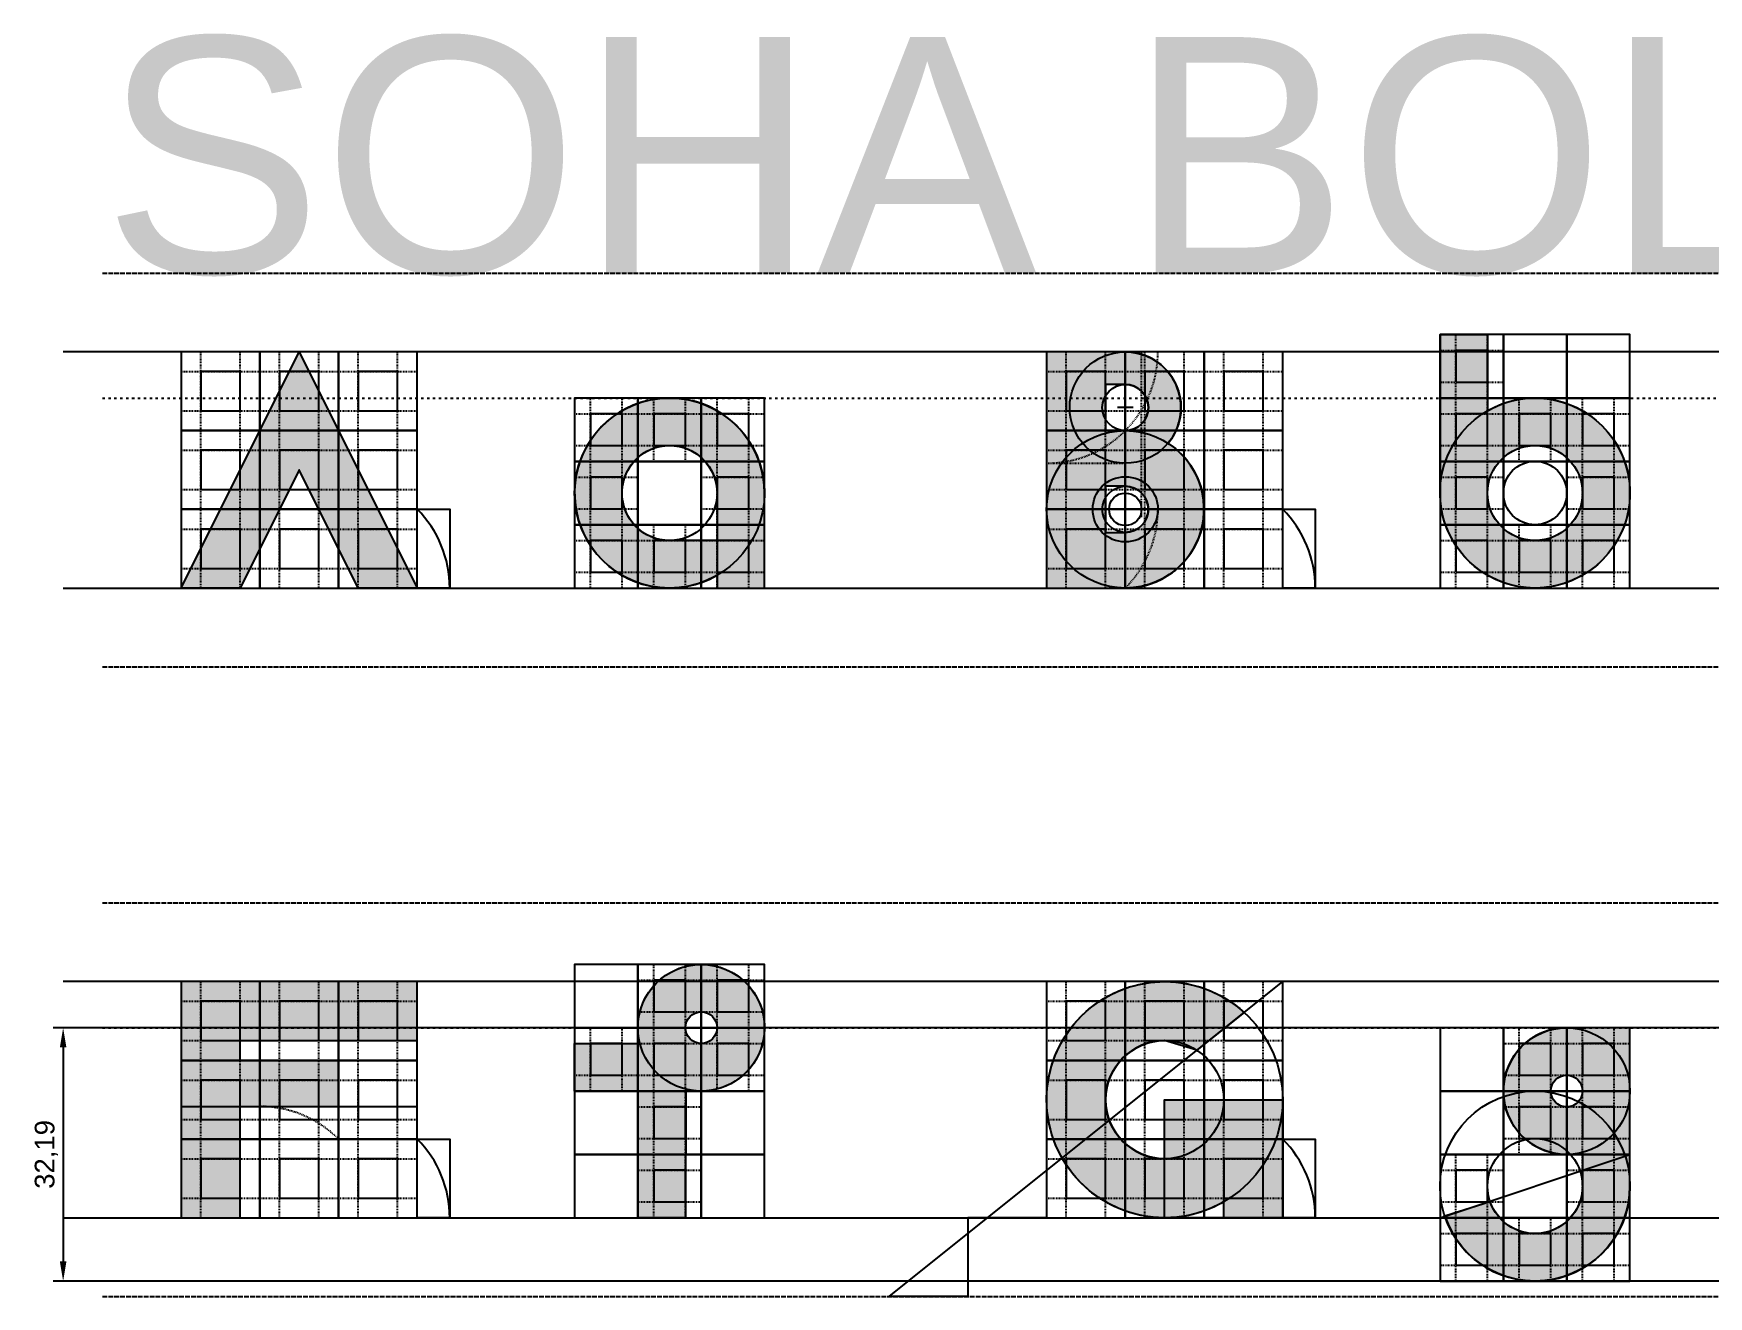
# Model space of a CAD drawing. Header units: millimetres. Extents: x -19 to 3010, y -292 to 470.
# Drawn here: x 806.2 to 1019.1, y 310 to 470.4 of the extents above; entities that cross this region are included whole.
import ezdxf

# ---------------------------------------------------------------- set-up
doc = ezdxf.new("R2010")
doc.units = ezdxf.units.MM
doc.linetypes.add('ACAD_ISO02W100', pattern=[15, 12, -3])
doc.linetypes.add('ACAD_ISO03W100', pattern=[30, 12, -18])
for name, color, linetype in [('GUIDES', 252, 'Continuous'), ('guides_minor', 12, 'Continuous'), ('Lettering', 7, 'Continuous'), ('LINES', 252, 'Continuous'), ('Outlines', 5, 'Continuous')]:
    doc.layers.add(name, color=color, linetype=linetype)
doc.styles.get("Standard").update_dxf_attribs({"font": 'arial.ttf'})
doc.dimstyles.new('ISO-25', dxfattribs={"dimtxt": 2.5, "dimasz": 2.5, "dimexe": 1.25, "dimexo": 0.625, "dimtad": 1, "dimtxsty": 'Standard', "dimcen": 2.5, "dimadec": 0, "dimazin": 0, "dimtfac": 1, "dimtmove": 0, "dimatfit": 3, "dimfxl": 1, "dimarcsym": 0})

# ---------------------------------------------------------------- blocks, each defined once
blk = doc.blocks.new('*D21')
at = {"layer": 'Defpoints', "color": 0, "transparency": 16777216}
for p in [(1315, 344.1421356237311), (810.0000000000011, 311.9526214587565), (1315, 311.9526214587566)]:
    blk.add_point(p, dxfattribs=at)
at = {"layer": 'guides_minor', "color": 0, "lineweight": -2, "transparency": 16777216}
for p, q in [((1314.375, 344.1421356237311), (808.7500000000011, 344.142135623731)), ((810.0000000000011, 341.642135623731), (810.0000000000011, 314.4526214587565)), ((1314.375, 311.9526214587566), (808.7500000000011, 311.9526214587565))]:
    blk.add_line(p, q, dxfattribs=at)
at = {"layer": 'guides_minor', "color": 0, "transparency": 16777216}
for points in [[(809.5833333333345, 341.642135623731), (810.4166666666678, 341.642135623731), (810.0000000000011, 344.142135623731)], [(809.5833333333345, 314.4526214587565), (810.4166666666678, 314.4526214587565), (810.0000000000011, 311.9526214587565)]]:
    blk.add_solid(points, dxfattribs=at)
at = {"layer": 'guides_minor', "color": 0, "transparency": 16777216, "insert": (807.8726125511606, 328.0473785412435), "char_height": 2.5, "attachment_point": 5, "rotation": 90}
blk.add_mtext('32,19', dxfattribs=at)

msp = doc.modelspace()

# ---------------------------------------------------------------- hatches: boundary and pattern name
at = {"layer": 'Lettering'}
h = msp.add_hatch(color=256, dxfattribs=at)
h.dxf.hatch_style = 1
edge = h.paths.add_edge_path(flags=16)
edge.add_arc((997.0710678118655, 412.0710678118655), 6.03553390593288, 0, 360)
edge = h.paths.add_edge_path()
edge.add_line((991.0355339059327, 432.1895141649746), (991.0355339059327, 422.5249191877455))
edge.add_arc((997.0710678118655, 412.0710678118654), 12.07106781186552, -180.00000000000023, 120.00000000000071, ccw=False)
edge.add_line((985, 412.0710678118655), (985, 432.1895141649746))
edge.add_line((985, 432.1895141649746), (991.0355339059327, 432.1895141649746))
edge = h.paths.add_edge_path(flags=17)
edge.add_line((991.0355339059327, 424.142135623731), (991.0355339059327, 432.1895141649746))
h = msp.add_hatch(color=256, dxfattribs=at)
h.dxf.hatch_style = 1
h.paths.add_polyline_path([(825, 400), (840, 430), (855, 400), (847.4999999999998, 400), (840, 415), (832.5, 400)])
h = msp.add_hatch(color=256, dxfattribs=at)
h.dxf.hatch_style = 1
edge = h.paths.add_edge_path(flags=16)
edge.add_line((945, 412.9289321881345), (942.5, 412.9289321881345))
edge.add_line((942.5, 412.9289321881345), (942.5, 407.0710678118655))
edge.add_line((942.5, 407.0710678118655), (945, 407.0710678118655))
edge.add_arc((945, 410), 2.928932188134524, 270, 450)
edge = h.paths.add_edge_path(flags=16)
edge.add_line((945, 425.857864376269), (942.5, 425.857864376269))
edge.add_line((942.5, 425.857864376269), (942.5, 420))
edge.add_line((942.5, 420), (945, 420))
edge.add_arc((945, 422.9289321881345), 2.928932188134524, 270, 450)
edge = h.paths.add_edge_path()
edge.add_arc((945, 410), 10, 270, 417.1202071191412)
edge.add_arc((945, 422.9289321881345), 7.071067811865461, 320.1518976431338, 450)
edge.add_line((945, 430), (935, 430))
edge.add_line((935, 430), (935, 400))
edge.add_line((935, 400), (945, 400))
h = msp.add_hatch(color=256, dxfattribs=at)
h.dxf.hatch_style = 1
edge = h.paths.add_edge_path(flags=16)
edge.add_arc((887.0710678118655, 412.0710678118654), 6.035533905932596, -6.252776074688882e-13, 270, ccw=False)
edge.add_line((893.1066017177982, 412.0710678118654), (893.1066017177982, 406.0355339059328))
edge.add_line((893.1066017177982, 406.0355339059328), (887.0710678118655, 406.0355339059328))
edge = h.paths.add_edge_path()
edge.add_line((893.1066017177984, 401.6172164359854), (893.1066017177984, 400))
edge.add_line((893.1066017177984, 400), (899.1421356237311, 400))
edge.add_line((899.1421356237311, 400), (899.1421356237311, 412.0710678118655))
edge.add_arc((887.0710678118655, 412.0710678118655), 12.07106781186553, 359.9999999999997, 660.0000000000007)
h = msp.add_hatch(color=256, dxfattribs=at)
h.dxf.hatch_style = 1
edge = h.paths.add_edge_path(flags=16)
edge.add_arc((891.0947570824871, 344.142135623731), 2.011844635310808, 0, 360)
edge = h.paths.add_edge_path()
edge.add_line((889.1429810980827, 336.335031686113), (889.0829124471763, 320.0000000000001))
edge.add_line((889.0829124471763, 320.0000000000001), (883.0473785412437, 320))
edge.add_line((883.0473785412437, 320), (883.0473785412437, 336.0947570824873))
edge.add_line((883.0473785412437, 336.0947570824873), (875, 336.0947570824873))
edge.add_line((875, 336.0947570824873), (874.9999999999999, 342.13029098842))
edge.add_line((874.9999999999999, 342.13029098842), (883.3029163147714, 342.1302909884201))
edge.add_arc((891.0947570824874, 344.142135623731), 8.047378541243692, -104.03624346792759, 194.4775121859299, ccw=False)
h = msp.add_hatch(color=256, dxfattribs=at)
h.dxf.hatch_style = 1
h.paths.add_polyline_path([(825, 350), (825, 320), (832.5, 320), (832.5, 334.142135623731), (845, 334.142135623731), (845, 340), (832.5, 340), (832.5, 342.5), (855, 342.5), (855, 350)])
h = msp.add_hatch(color=256, dxfattribs=at)
h.dxf.hatch_style = 1
edge = h.paths.add_edge_path()
edge.add_line((965, 320), (957.4999999999998, 320))
edge.add_line((957.4999999999998, 320), (957.4999999999998, 322.0096189432333))
edge.add_arc((949.9999999999998, 335.0000000000001), 15.00000000000015, 47.64468518577502, 299.99999999999966, ccw=False)
edge.add_line((960.1058938786648, 346.0847151029319), (954.1000876801509, 341.2800701441207))
edge.add_line((954.1000876801509, 341.2800701441207), (950, 342.5))
edge.add_arc((950, 335), 7.5, 90, 270)
edge.add_line((950, 327.5), (950, 335))
edge.add_line((950, 335), (965, 335))
edge.add_line((965, 335), (965, 320))
h = msp.add_hatch(color=256, dxfattribs=at)
h.dxf.hatch_style = 1
edge = h.paths.add_edge_path(flags=16)
edge.add_arc((1001.094757082487, 336.0947570824873), 2.011844635310808, 0, 360)
edge = h.paths.add_edge_path()
edge.add_arc((1001.094757082487, 336.0947570824873), 8.047378541243804, 75.52248781406861, 284.4775121859314)
edge.add_line((1003.106601717798, 328.3029163147713), (1003.106601717798, 324.0236892706218))
edge.add_arc((997.0710678118655, 324.023689270622), 6.03553390593288, 199.471220634492, 359.99999999999835, ccw=False)
edge.add_line((991.380711874577, 322.0118446353109), (985.6194473891135, 320.2064824630379))
edge.add_arc((997.0710678118655, 324.0236892706218), 12.07106781186558, 198.4349488229217, 360)
edge.add_line((1009.142135623731, 324.0236892706218), (1009.142135623731, 344.142135623731))
edge.add_line((1009.142135623731, 344.142135623731), (1003.106601717798, 344.142135623731))
edge.add_line((1003.106601717798, 344.142135623731), (1003.106601717798, 343.8865978502033))

# ---------------------------------------------------------------- linework, layer by layer
at = {"layer": 'GUIDES', "linetype": 'ACAD_ISO02W100', "ltscale": 0.005}
for p, q in [((987.0118446353108, 424.142135623731), (987.0118446353108, 432.1895141649746)), ((991.0355339059327, 424.142135623731), (991.0355339059327, 432.1895141649746)), ((985, 430.1776695296637), (993.0473785412437, 430.1776695296637)), ((827.5, 420), (827.5, 430)), ((832.5, 420), (832.5, 430)), ((837.5, 420), (837.5, 430)), ((842.5, 420), (842.5, 430)), ((847.5, 420), (847.5, 430)), ((852.5, 420), (852.5, 430)), ((937.5, 420), (937.5, 430)), ((942.5, 420), (942.5, 430)), ((947.5, 420), (947.5, 430)), ((952.5, 420), (952.5, 430)), ((957.5, 420), (957.5, 430)), ((962.5, 420), (962.5, 430)), ((825, 427.5), (835, 427.5)), ((835, 427.5), (845, 427.5)), ((845, 427.5), (855, 427.5)), ((935, 427.5), (945, 427.5)), ((945, 427.5), (955, 427.5)), ((955, 427.5), (965, 427.5)), ((985, 426.1539802590419), (993.0473785412437, 426.1539802590419)), ((877.0118446353108, 416.0947570824873), (877.0118446353108, 424.142135623731)), ((881.0355339059327, 416.0947570824873), (881.0355339059327, 424.142135623731)), ((885.0592231765545, 416.0947570824873), (885.0592231765545, 424.142135623731)), ((889.0829124471763, 416.0947570824873), (889.0829124471763, 424.142135623731)), ((893.1066017177982, 416.0947570824873), (893.1066017177982, 424.142135623731)), ((897.13029098842, 416.0947570824873), (897.13029098842, 424.142135623731)), ((987.0118446353108, 416.0947570824873), (987.0118446353108, 424.142135623731)), ((991.0355339059327, 416.0947570824873), (991.0355339059327, 424.142135623731)), ((995.0592231765545, 416.0947570824873), (995.0592231765545, 424.142135623731)), ((999.0829124471763, 416.0947570824873), (999.0829124471763, 424.142135623731)), ((1003.106601717798, 416.0947570824873), (1003.106601717798, 424.142135623731)), ((1007.13029098842, 416.0947570824873), (1007.13029098842, 424.142135623731)), ((825, 422.5), (835, 422.5)), ((835, 422.5), (845, 422.5)), ((845, 422.5), (855, 422.5)), ((875, 422.13029098842), (883.0473785412437, 422.13029098842)), ((883.0473785412437, 422.13029098842), (891.0947570824874, 422.13029098842)), ((891.0947570824874, 422.13029098842), (899.1421356237311, 422.13029098842)), ((935, 422.5), (945, 422.5)), ((945, 422.5), (955, 422.5)), ((955, 422.5), (965, 422.5)), ((985, 422.13029098842), (993.0473785412437, 422.13029098842)), ((993.0473785412437, 422.13029098842), (1001.094757082487, 422.13029098842)), ((1001.094757082487, 422.13029098842), (1009.142135623731, 422.13029098842)), ((827.5, 410), (827.5, 420)), ((832.5, 410), (832.5, 420)), ((837.5, 410), (837.5, 420)), ((842.5, 410), (842.5, 420)), ((847.5, 410), (847.5, 420)), ((852.5, 410), (852.5, 420)), ((937.5, 410), (937.5, 420)), ((942.5, 410), (942.5, 420)), ((947.5, 410), (947.5, 420)), ((952.5, 410), (952.5, 420)), ((957.5, 410), (957.5, 420)), ((962.5, 410), (962.5, 420)), ((825, 417.5), (835, 417.5)), ((835, 417.5), (845, 417.5)), ((845, 417.5), (855, 417.5)), ((875, 418.1066017177982), (883.0473785412437, 418.1066017177982)), ((883.0473785412437, 418.1066017177982), (891.0947570824874, 418.1066017177982)), ((891.0947570824874, 418.1066017177982), (899.1421356237311, 418.1066017177982)), ((935, 417.5), (945, 417.5)), ((945, 417.5), (955, 417.5)), ((955, 417.5), (965, 417.5)), ((985, 418.1066017177982), (993.0473785412437, 418.1066017177982)), ((993.0473785412437, 418.1066017177982), (1001.094757082487, 418.1066017177982)), ((1001.094757082487, 418.1066017177982), (1009.142135623731, 418.1066017177982)), ((877.0118446353108, 408.0473785412436), (877.0118446353108, 416.0947570824873)), ((881.0355339059327, 408.0473785412436), (881.0355339059327, 416.0947570824873)), ((893.1066017177982, 408.0473785412436), (893.1066017177982, 416.0947570824873)), ((897.13029098842, 408.0473785412436), (897.13029098842, 416.0947570824873)), ((987.0118446353108, 408.0473785412436), (987.0118446353108, 416.0947570824873)), ((991.0355339059327, 408.0473785412436), (991.0355339059327, 416.0947570824873)), ((1003.106601717798, 408.0473785412436), (1003.106601717798, 416.0947570824873)), ((1007.13029098842, 408.0473785412436), (1007.13029098842, 416.0947570824873)), ((875, 414.0829124471763), (883.0473785412437, 414.0829124471763)), ((891.0947570824874, 414.0829124471763), (899.1421356237311, 414.0829124471763)), ((985, 414.0829124471763), (993.0473785412437, 414.0829124471763)), ((1001.094757082487, 414.0829124471763), (1009.142135623731, 414.0829124471763)), ((825, 412.5), (835, 412.5)), ((835, 412.5), (845, 412.5)), ((845, 412.5), (855, 412.5)), ((935, 412.5), (945, 412.5)), ((945, 412.5), (955, 412.5)), ((955, 412.5), (965, 412.5)), ((827.5, 400), (827.5, 410)), ((832.5, 400), (832.5, 410)), ((837.5, 400), (837.5, 410)), ((842.5, 400), (842.5, 410)), ((847.4999999999998, 400), (847.4999999999998, 410)), ((852.4999999999998, 400), (852.4999999999998, 410)), ((875, 410.0592231765545), (883.0473785412437, 410.0592231765545)), ((891.0947570824874, 410.0592231765545), (899.1421356237311, 410.0592231765545)), ((937.5, 400), (937.5, 410)), ((942.5, 400), (942.5, 410)), ((947.5, 400), (947.5, 410)), ((952.5, 400), (952.5, 410)), ((957.4999999999998, 400), (957.4999999999998, 410)), ((962.4999999999998, 400), (962.4999999999998, 410)), ((985, 410.0592231765545), (993.0473785412437, 410.0592231765545)), ((1001.094757082487, 410.0592231765545), (1009.142135623731, 410.0592231765545)), ((825, 407.5), (835, 407.5)), ((835, 407.5), (845, 407.5)), ((844.9999999999998, 407.5), (854.9999999999998, 407.5)), ((877.0118446353108, 400), (877.0118446353108, 408.0473785412437)), ((881.0355339059327, 400), (881.0355339059327, 408.0473785412437)), ((885.0592231765545, 400), (885.0592231765545, 408.0473785412437)), ((889.0829124471763, 400), (889.0829124471763, 408.0473785412437)), ((893.1066017177984, 400), (893.1066017177984, 408.0473785412437)), ((897.1302909884203, 400), (897.1302909884203, 408.0473785412437)), ((935, 407.5), (945, 407.5)), ((945, 407.5), (955, 407.5)), ((954.9999999999998, 407.5), (964.9999999999998, 407.5)), ((987.0118446353108, 400), (987.0118446353108, 408.0473785412437)), ((991.0355339059327, 400), (991.0355339059327, 408.0473785412437)), ((995.0592231765545, 400), (995.0592231765545, 408.0473785412437)), ((999.0829124471763, 400), (999.0829124471763, 408.0473785412437)), ((1003.106601717798, 400), (1003.106601717798, 408.0473785412437)), ((1007.13029098842, 400), (1007.13029098842, 408.0473785412437)), ((875, 406.0355339059328), (883.0473785412437, 406.0355339059328)), ((883.0473785412437, 406.0355339059328), (891.0947570824874, 406.0355339059328)), ((891.0947570824876, 406.0355339059328), (899.1421356237313, 406.0355339059328)), ((985, 406.0355339059328), (993.0473785412437, 406.0355339059328)), ((993.0473785412437, 406.0355339059328), (1001.094757082487, 406.0355339059328)), ((1001.094757082487, 406.0355339059328), (1009.142135623731, 406.0355339059328)), ((825, 402.5), (835, 402.5)), ((835, 402.5), (845, 402.5)), ((844.9999999999998, 402.5), (854.9999999999998, 402.5)), ((935, 402.5), (945, 402.5)), ((945, 402.5), (955, 402.5)), ((954.9999999999998, 402.5), (964.9999999999998, 402.5)), ((875, 402.0118446353109), (883.0473785412437, 402.0118446353109)), ((883.0473785412437, 402.0118446353109), (891.0947570824874, 402.0118446353109)), ((891.0947570824876, 402.0118446353109), (899.1421356237313, 402.0118446353109)), ((985, 402.0118446353109), (993.0473785412437, 402.0118446353109)), ((993.0473785412437, 402.0118446353109), (1001.094757082487, 402.0118446353109)), ((1001.094757082487, 402.0118446353109), (1009.142135623731, 402.0118446353109)), ((885.0592231765545, 344.142135623731), (885.0592231765545, 352.1895141649746)), ((889.0829124471763, 344.142135623731), (889.0829124471763, 352.1895141649746)), ((893.1066017177982, 344.142135623731), (893.1066017177982, 352.1895141649746)), ((897.13029098842, 344.142135623731), (897.13029098842, 352.1895141649746)), ((827.5, 340), (827.5, 350)), ((832.5, 340), (832.5, 350)), ((837.5, 340), (837.5, 350)), ((842.5, 340), (842.5, 350)), ((847.5, 340), (847.5, 350)), ((852.5, 340), (852.5, 350)), ((883.0473785412437, 350.1776695296637), (891.0947570824874, 350.1776695296637)), ((891.0947570824874, 350.1776695296637), (899.1421356237311, 350.1776695296637)), ((937.5, 340), (937.5, 350)), ((942.5, 340), (942.5, 350)), ((947.5, 340), (947.5, 350)), ((952.5, 340), (952.5, 350)), ((957.5, 340), (957.5, 350)), ((962.5, 340), (962.5, 350)), ((825, 347.5), (835, 347.5)), ((835, 347.5), (845, 347.5)), ((845, 347.5), (855, 347.5)), ((935, 347.5), (945, 347.5)), ((945, 347.5), (955, 347.5)), ((955, 347.5), (965, 347.5)), ((883.0473785412437, 346.1539802590419), (891.0947570824874, 346.1539802590419)), ((891.0947570824874, 346.1539802590419), (899.1421356237311, 346.1539802590419)), ((877.0118446353108, 336.0947570824873), (877.0118446353108, 344.142135623731)), ((881.0355339059327, 336.0947570824873), (881.0355339059327, 344.142135623731)), ((885.0592231765545, 336.0947570824873), (885.0592231765545, 344.142135623731)), ((889.0829124471763, 336.0947570824873), (889.0829124471763, 344.142135623731)), ((893.1066017177982, 336.0947570824873), (893.1066017177982, 344.142135623731)), ((897.13029098842, 336.0947570824873), (897.13029098842, 344.142135623731)), ((995.0592231765545, 336.0947570824873), (995.0592231765545, 344.142135623731)), ((999.0829124471763, 336.0947570824873), (999.0829124471763, 344.142135623731)), ((1003.106601717798, 336.0947570824873), (1003.106601717798, 344.142135623731)), ((1007.13029098842, 336.0947570824873), (1007.13029098842, 344.142135623731)), ((825, 342.5), (835, 342.5)), ((835, 342.5), (845, 342.5)), ((845, 342.5), (855, 342.5)), ((875, 342.13029098842), (883.0473785412437, 342.13029098842)), ((883.0473785412437, 342.1302909884201), (891.0947570824874, 342.1302909884201)), ((891.0947570824874, 342.1302909884201), (899.1421356237311, 342.1302909884201)), ((935, 342.5), (945, 342.5)), ((945, 342.5), (955, 342.5)), ((955, 342.5), (965, 342.5)), ((993.0473785412437, 342.1302909884201), (1001.094757082487, 342.1302909884201)), ((1001.094757082487, 342.1302909884201), (1009.142135623731, 342.1302909884201)), ((827.5, 330), (827.5, 340)), ((832.5, 330), (832.5, 340)), ((837.5, 330), (837.5, 340)), ((842.5, 330), (842.5, 340)), ((847.5, 330), (847.5, 340)), ((852.5, 330), (852.5, 340)), ((937.5, 330), (937.5, 340)), ((942.5, 330), (942.5, 340)), ((947.5, 330), (947.5, 340)), ((952.5, 330), (952.5, 340)), ((957.5, 330), (957.5, 340)), ((962.5, 330), (962.5, 340)), ((825, 337.5), (835, 337.5)), ((835, 337.5), (845, 337.5)), ((845, 337.5), (855, 337.5)), ((875, 338.1066017177982), (883.0473785412437, 338.1066017177982)), ((883.0473785412437, 338.1066017177982), (891.0947570824874, 338.1066017177982)), ((891.0947570824874, 338.1066017177982), (899.1421356237311, 338.1066017177982)), ((935, 337.5), (945, 337.5)), ((945, 337.5), (955, 337.5)), ((955, 337.5), (965, 337.5)), ((993.0473785412437, 338.1066017177982), (1001.094757082487, 338.1066017177982)), ((1001.094757082487, 338.1066017177982), (1009.142135623731, 338.1066017177982)), ((885.0592231765545, 328.0473785412436), (885.0592231765545, 336.0947570824873)), ((889.0829124471763, 328.0473785412436), (889.0829124471763, 336.0947570824873)), ((995.0592231765545, 328.0473785412437), (995.0592231765545, 336.0947570824874)), ((999.0829124471763, 328.0473785412437), (999.0829124471763, 336.0947570824874)), ((1003.106601717798, 328.0473785412436), (1003.106601717798, 336.0947570824873)), ((1007.13029098842, 328.0473785412436), (1007.13029098842, 336.0947570824873)), ((825, 332.5), (835, 332.5)), ((835, 332.5), (845, 332.5)), ((845, 332.5), (855, 332.5)), ((883.0473785412437, 334.0829124471763), (891.0947570824874, 334.0829124471763)), ((935, 332.5), (945, 332.5)), ((945, 332.5), (955, 332.5)), ((955, 332.5), (965, 332.5)), ((993.0473785412437, 334.0829124471765), (1001.094757082487, 334.0829124471765)), ((1001.094757082487, 334.0829124471763), (1009.142135623731, 334.0829124471763)), ((827.5, 320), (827.5, 330)), ((832.5, 320), (832.5, 330)), ((837.5, 320), (837.5, 330)), ((842.5, 320), (842.5, 330)), ((847.4999999999998, 320), (847.4999999999998, 330)), ((852.4999999999998, 320), (852.4999999999998, 330)), ((883.0473785412437, 330.0592231765545), (891.0947570824874, 330.0592231765545)), ((937.5, 320), (937.5, 330)), ((942.5, 320), (942.5, 330)), ((947.5, 320), (947.5, 330)), ((952.5, 320), (952.5, 330)), ((957.4999999999998, 320), (957.4999999999998, 330)), ((962.4999999999998, 320), (962.4999999999998, 330)), ((993.0473785412437, 330.0592231765547), (1001.094757082487, 330.0592231765547)), ((1001.094757082487, 330.0592231765545), (1009.142135623731, 330.0592231765545)), ((885.0592231765545, 320), (885.0592231765545, 328.0473785412437)), ((889.0829124471763, 320), (889.0829124471763, 328.0473785412437)), ((987.0118446353108, 320), (987.0118446353108, 328.0473785412437)), ((991.0355339059327, 320), (991.0355339059327, 328.0473785412437)), ((1003.106601717798, 319.9999999999999), (1003.106601717798, 328.0473785412436)), ((1007.13029098842, 319.9999999999999), (1007.13029098842, 328.0473785412436)), ((825, 327.5), (835, 327.5)), ((835, 327.5), (845, 327.5)), ((844.9999999999998, 327.5), (854.9999999999998, 327.5)), ((883.0473785412437, 326.0355339059328), (891.0947570824874, 326.0355339059328)), ((935, 327.5), (945, 327.5)), ((945, 327.5), (955, 327.5)), ((954.9999999999998, 327.5), (964.9999999999998, 327.5)), ((985, 326.0355339059328), (993.0473785412437, 326.0355339059328)), ((1001.094757082487, 326.0355339059327), (1009.142135623731, 326.0355339059327)), ((825, 322.5), (835, 322.5)), ((835, 322.5), (845, 322.5)), ((844.9999999999998, 322.5), (854.9999999999998, 322.5)), ((883.0473785412437, 322.0118446353109), (891.0947570824874, 322.0118446353109)), ((935, 322.5), (945, 322.5)), ((945, 322.5), (955, 322.5)), ((954.9999999999998, 322.5), (964.9999999999998, 322.5)), ((985, 322.0118446353109), (993.0473785412437, 322.0118446353109)), ((1001.094757082487, 322.0118446353108), (1009.142135623731, 322.0118446353108)), ((987.0118446353108, 311.9526214587563), (987.0118446353108, 320)), ((991.0355339059327, 311.9526214587563), (991.0355339059327, 320)), ((995.0592231765545, 311.9526214587563), (995.0592231765545, 320)), ((999.0829124471763, 311.9526214587563), (999.0829124471763, 320)), ((1003.106601717798, 311.9526214587563), (1003.106601717798, 320)), ((1007.13029098842, 311.9526214587563), (1007.13029098842, 320)), ((985, 317.9881553646891), (993.0473785412437, 317.9881553646891)), ((993.0473785412437, 317.9881553646891), (1001.094757082487, 317.9881553646891)), ((1001.094757082487, 317.9881553646891), (1009.142135623731, 317.9881553646891)), ((985, 313.9644660940672), (993.0473785412437, 313.9644660940672)), ((993.0473785412437, 313.9644660940672), (1001.094757082487, 313.9644660940672)), ((1001.094757082487, 313.9644660940672), (1009.142135623731, 313.9644660940672))]:
    msp.add_line(p, q, dxfattribs=at)
at = {"layer": 'GUIDES'}
for points in [[(985, 424.142135623731), (993.0473785412437, 424.142135623731), (993.0473785412437, 432.1895141649746), (985, 432.1895141649746)], [(993.0473785412437, 424.142135623731), (1001.094757082487, 424.142135623731), (1001.094757082487, 432.1895141649746), (993.0473785412437, 432.1895141649746)], [(1001.094757082487, 424.142135623731), (1009.142135623731, 424.142135623731), (1009.142135623731, 432.1895141649746), (1001.094757082487, 432.1895141649746)], [(987.0118446353108, 426.1539802590419), (991.0355339059327, 426.1539802590419), (991.0355339059327, 430.1776695296637), (987.0118446353108, 430.1776695296637)], [(825, 420), (835, 420), (835, 430), (825, 430)], [(835, 420), (845, 420), (845, 430), (835, 430)], [(845, 420), (855, 420), (855, 430), (845, 430)], [(935, 420), (945, 420), (945, 430), (935, 430)], [(945, 420), (955, 420), (955, 430), (945, 430)], [(955, 420), (965, 420), (965, 430), (955, 430)], [(827.5, 422.5), (832.5, 422.5), (832.5, 427.5), (827.5, 427.5)], [(837.5, 422.5), (842.5, 422.5), (842.5, 427.5), (837.5, 427.5)], [(847.5, 422.5), (852.5, 422.5), (852.5, 427.5), (847.5, 427.5)], [(937.5, 422.5), (942.5, 422.5), (942.5, 427.5), (937.5, 427.5)], [(947.5, 422.5), (952.5, 422.5), (952.5, 427.5), (947.5, 427.5)], [(957.5, 422.5), (962.5, 422.5), (962.5, 427.5), (957.5, 427.5)], [(875, 416.0947570824873), (883.0473785412437, 416.0947570824873), (883.0473785412437, 424.142135623731), (875, 424.142135623731)], [(883.0473785412437, 416.0947570824873), (891.0947570824874, 416.0947570824873), (891.0947570824874, 424.142135623731), (883.0473785412437, 424.142135623731)], [(891.0947570824874, 416.0947570824873), (899.1421356237311, 416.0947570824873), (899.1421356237311, 424.142135623731), (891.0947570824874, 424.142135623731)], [(985, 416.0947570824873), (993.0473785412437, 416.0947570824873), (993.0473785412437, 424.142135623731), (985, 424.142135623731)], [(993.0473785412437, 416.0947570824873), (1001.094757082487, 416.0947570824873), (1001.094757082487, 424.142135623731), (993.0473785412437, 424.142135623731)], [(1001.094757082487, 416.0947570824873), (1009.142135623731, 416.0947570824873), (1009.142135623731, 424.142135623731), (1001.094757082487, 424.142135623731)], [(877.0118446353108, 418.1066017177982), (881.0355339059327, 418.1066017177982), (881.0355339059327, 422.13029098842), (877.0118446353108, 422.13029098842)], [(885.0592231765545, 418.1066017177982), (889.0829124471763, 418.1066017177982), (889.0829124471763, 422.13029098842), (885.0592231765545, 422.13029098842)], [(893.1066017177982, 418.1066017177982), (897.13029098842, 418.1066017177982), (897.13029098842, 422.13029098842), (893.1066017177982, 422.13029098842)], [(987.0118446353108, 418.1066017177982), (991.0355339059327, 418.1066017177982), (991.0355339059327, 422.13029098842), (987.0118446353108, 422.13029098842)], [(995.0592231765545, 418.1066017177982), (999.0829124471763, 418.1066017177982), (999.0829124471763, 422.13029098842), (995.0592231765545, 422.13029098842)], [(1003.106601717798, 418.1066017177982), (1007.13029098842, 418.1066017177982), (1007.13029098842, 422.13029098842), (1003.106601717798, 422.13029098842)], [(825, 410), (835, 410), (835, 420), (825, 420)], [(835, 410), (845, 410), (845, 420), (835, 420)], [(845, 410), (855, 410), (855, 420), (845, 420)], [(935, 410), (945, 410), (945, 420), (935, 420)], [(945, 410), (955, 410), (955, 420), (945, 420)], [(955, 410), (965, 410), (965, 420), (955, 420)], [(827.5, 412.5), (832.5, 412.5), (832.5, 417.5), (827.5, 417.5)], [(837.5, 412.5), (842.5, 412.5), (842.5, 417.5), (837.5, 417.5)], [(847.5, 412.5), (852.5, 412.5), (852.5, 417.5), (847.5, 417.5)], [(937.5, 412.5), (942.5, 412.5), (942.5, 417.5), (937.5, 417.5)], [(947.5, 412.5), (952.5, 412.5), (952.5, 417.5), (947.5, 417.5)], [(957.5, 412.5), (962.5, 412.5), (962.5, 417.5), (957.5, 417.5)], [(875, 408.0473785412437), (883.0473785412437, 408.0473785412437), (883.0473785412437, 416.0947570824873), (875, 416.0947570824873)], [(883.0473785412437, 408.0473785412437), (891.0947570824874, 408.0473785412437), (891.0947570824874, 416.0947570824873), (883.0473785412437, 416.0947570824873)], [(891.0947570824874, 408.0473785412437), (899.1421356237311, 408.0473785412437), (899.1421356237311, 416.0947570824873), (891.0947570824874, 416.0947570824873)], [(985, 408.0473785412437), (993.0473785412437, 408.0473785412437), (993.0473785412437, 416.0947570824873), (985, 416.0947570824873)], [(993.0473785412437, 408.0473785412437), (1001.094757082487, 408.0473785412437), (1001.094757082487, 416.0947570824873), (993.0473785412437, 416.0947570824873)], [(1001.094757082487, 408.0473785412437), (1009.142135623731, 408.0473785412437), (1009.142135623731, 416.0947570824873), (1001.094757082487, 416.0947570824873)], [(877.0118446353108, 410.0592231765545), (881.0355339059327, 410.0592231765545), (881.0355339059327, 414.0829124471763), (877.0118446353108, 414.0829124471763)], [(893.1066017177982, 410.0592231765545), (897.13029098842, 410.0592231765545), (897.13029098842, 414.0829124471763), (893.1066017177982, 414.0829124471763)], [(987.0118446353108, 410.0592231765545), (991.0355339059327, 410.0592231765545), (991.0355339059327, 414.0829124471763), (987.0118446353108, 414.0829124471763)], [(1003.106601717798, 410.0592231765545), (1007.13029098842, 410.0592231765545), (1007.13029098842, 414.0829124471763), (1003.106601717798, 414.0829124471763)], [(825, 400), (835, 400), (835, 410), (825, 410)], [(835, 400), (845, 400), (845, 410), (835, 410)], [(845, 400), (855, 400), (855, 410), (845, 410)], [(859.1421356237311, 400), (855, 400), (855, 410), (859.1421356237311, 410)], [(935, 400), (945, 400), (945, 410), (935, 410)], [(945, 400), (955, 400), (955, 410), (945, 410)], [(955, 400), (965, 400), (965, 410), (955, 410)], [(969.1421356237311, 400), (965, 400), (965, 410), (969.1421356237311, 410)], [(827.5, 402.5), (832.5, 402.5), (832.5, 407.5), (827.5, 407.5)], [(837.5, 402.5), (842.5, 402.5), (842.5, 407.5), (837.5, 407.5)], [(847.4999999999998, 402.5), (852.4999999999998, 402.5), (852.4999999999998, 407.5), (847.4999999999998, 407.5)], [(875, 400), (883.0473785412437, 400), (883.0473785412437, 408.0473785412437), (875, 408.0473785412437)], [(883.0473785412437, 400), (891.0947570824874, 400), (891.0947570824874, 408.0473785412437), (883.0473785412437, 408.0473785412437)], [(891.0947570824874, 400), (899.1421356237311, 400), (899.1421356237311, 408.0473785412437), (891.0947570824874, 408.0473785412437)], [(937.5, 402.5), (942.5, 402.5), (942.5, 407.5), (937.5, 407.5)], [(947.5, 402.5), (952.5, 402.5), (952.5, 407.5), (947.5, 407.5)], [(957.4999999999998, 402.5), (962.4999999999998, 402.5), (962.4999999999998, 407.5), (957.4999999999998, 407.5)], [(985, 400), (993.0473785412437, 400), (993.0473785412437, 408.0473785412437), (985, 408.0473785412437)], [(993.0473785412437, 400), (1001.094757082487, 400), (1001.094757082487, 408.0473785412437), (993.0473785412437, 408.0473785412437)], [(1001.094757082487, 400), (1009.142135623731, 400), (1009.142135623731, 408.0473785412437), (1001.094757082487, 408.0473785412437)], [(877.0118446353108, 402.0118446353109), (881.0355339059327, 402.0118446353109), (881.0355339059327, 406.0355339059328), (877.0118446353108, 406.0355339059328)], [(885.0592231765545, 402.0118446353109), (889.0829124471763, 402.0118446353109), (889.0829124471763, 406.0355339059328), (885.0592231765545, 406.0355339059328)], [(893.1066017177984, 402.0118446353109), (897.1302909884203, 402.0118446353109), (897.1302909884203, 406.0355339059328), (893.1066017177984, 406.0355339059328)], [(987.0118446353108, 402.0118446353109), (991.0355339059327, 402.0118446353109), (991.0355339059327, 406.0355339059328), (987.0118446353108, 406.0355339059328)], [(995.0592231765545, 402.0118446353109), (999.0829124471763, 402.0118446353109), (999.0829124471763, 406.0355339059328), (995.0592231765545, 406.0355339059328)], [(1003.106601717798, 402.0118446353109), (1007.13029098842, 402.0118446353109), (1007.13029098842, 406.0355339059328), (1003.106601717798, 406.0355339059328)], [(875, 344.142135623731), (883.0473785412437, 344.142135623731), (883.0473785412437, 352.1895141649746), (875, 352.1895141649746)], [(883.0473785412437, 344.142135623731), (891.0947570824874, 344.142135623731), (891.0947570824874, 352.1895141649746), (883.0473785412437, 352.1895141649746)], [(891.0947570824874, 344.142135623731), (899.1421356237311, 344.142135623731), (899.1421356237311, 352.1895141649746), (891.0947570824874, 352.1895141649746)], [(825, 340), (835, 340), (835, 350), (825, 350)], [(835, 340), (845, 340), (845, 350), (835, 350)], [(845, 340), (855, 340), (855, 350), (845, 350)], [(885.0592231765545, 346.1539802590419), (889.0829124471763, 346.1539802590419), (889.0829124471763, 350.1776695296637), (885.0592231765545, 350.1776695296637)], [(893.1066017177982, 346.1539802590419), (897.13029098842, 346.1539802590419), (897.13029098842, 350.1776695296637), (893.1066017177982, 350.1776695296637)], [(935, 340), (945, 340), (945, 350), (935, 350)], [(945, 340), (955, 340), (955, 350), (945, 350)], [(955, 340), (965, 340), (965, 350), (955, 350)], [(827.5, 342.5), (832.5, 342.5), (832.5, 347.5), (827.5, 347.5)], [(837.5, 342.5), (842.5, 342.5), (842.5, 347.5), (837.5, 347.5)], [(847.5, 342.5), (852.5, 342.5), (852.5, 347.5), (847.5, 347.5)], [(937.5, 342.5), (942.5, 342.5), (942.5, 347.5), (937.5, 347.5)], [(947.5, 342.5), (952.5, 342.5), (952.5, 347.5), (947.5, 347.5)], [(957.5, 342.5), (962.5, 342.5), (962.5, 347.5), (957.5, 347.5)], [(875, 336.0947570824873), (883.0473785412437, 336.0947570824873), (883.0473785412437, 344.142135623731), (875, 344.142135623731)], [(883.0473785412437, 336.0947570824873), (891.0947570824874, 336.0947570824873), (891.0947570824874, 344.142135623731), (883.0473785412437, 344.142135623731)], [(891.0947570824874, 336.0947570824873), (899.1421356237311, 336.0947570824873), (899.1421356237311, 344.142135623731), (891.0947570824874, 344.142135623731)], [(985, 336.0947570824873), (993.0473785412437, 336.0947570824873), (993.0473785412437, 344.142135623731), (985, 344.142135623731)], [(993.0473785412437, 336.0947570824873), (1001.094757082487, 336.0947570824873), (1001.094757082487, 344.142135623731), (993.0473785412437, 344.142135623731)], [(1001.094757082487, 336.0947570824873), (1009.142135623731, 336.0947570824873), (1009.142135623731, 344.142135623731), (1001.094757082487, 344.142135623731)], [(877.0118446353108, 338.1066017177982), (881.0355339059327, 338.1066017177982), (881.0355339059327, 342.13029098842), (877.0118446353108, 342.13029098842)], [(885.0592231765545, 338.1066017177982), (889.0829124471763, 338.1066017177982), (889.0829124471763, 342.1302909884201), (885.0592231765545, 342.1302909884201)], [(893.1066017177982, 338.1066017177982), (897.13029098842, 338.1066017177982), (897.13029098842, 342.1302909884201), (893.1066017177982, 342.1302909884201)], [(995.0592231765545, 338.1066017177982), (999.0829124471763, 338.1066017177982), (999.0829124471763, 342.1302909884201), (995.0592231765545, 342.1302909884201)], [(1003.106601717798, 338.1066017177982), (1007.13029098842, 338.1066017177982), (1007.13029098842, 342.1302909884201), (1003.106601717798, 342.1302909884201)], [(825, 330), (835, 330), (835, 340), (825, 340)], [(835, 330), (845, 330), (845, 340), (835, 340)], [(845, 330), (855, 330), (855, 340), (845, 340)], [(935, 330), (945, 330), (945, 340), (935, 340)], [(945, 330), (955, 330), (955, 340), (945, 340)], [(955, 330), (965, 330), (965, 340), (955, 340)], [(827.5, 332.5), (832.5, 332.5), (832.5, 337.5), (827.5, 337.5)], [(837.5, 332.5), (842.5, 332.5), (842.5, 337.5), (837.5, 337.5)], [(847.5, 332.5), (852.5, 332.5), (852.5, 337.5), (847.5, 337.5)], [(937.5, 332.5), (942.5, 332.5), (942.5, 337.5), (937.5, 337.5)], [(947.5, 332.5), (952.5, 332.5), (952.5, 337.5), (947.5, 337.5)], [(957.5, 332.5), (962.5, 332.5), (962.5, 337.5), (957.5, 337.5)], [(875, 328.0473785412437), (883.0473785412437, 328.0473785412437), (883.0473785412437, 336.0947570824873), (875, 336.0947570824873)], [(883.0473785412437, 328.0473785412437), (891.0947570824874, 328.0473785412437), (891.0947570824874, 336.0947570824873), (883.0473785412437, 336.0947570824873)], [(891.0947570824874, 328.0473785412437), (899.1421356237311, 328.0473785412437), (899.1421356237311, 336.0947570824873), (891.0947570824874, 336.0947570824873)], [(985, 328.0473785412437), (993.0473785412437, 328.0473785412437), (993.0473785412437, 336.0947570824873), (985, 336.0947570824873)], [(993.0473785412437, 328.0473785412437), (1001.094757082487, 328.0473785412437), (1001.094757082487, 336.0947570824873), (993.0473785412437, 336.0947570824873)], [(1001.094757082487, 328.0473785412437), (1009.142135623731, 328.0473785412437), (1009.142135623731, 336.0947570824873), (1001.094757082487, 336.0947570824873)], [(885.0592231765545, 330.0592231765545), (889.0829124471763, 330.0592231765545), (889.0829124471763, 334.0829124471763), (885.0592231765545, 334.0829124471763)], [(995.0592231765545, 330.0592231765547), (999.0829124471763, 330.0592231765547), (999.0829124471763, 334.0829124471765), (995.0592231765545, 334.0829124471765)], [(1003.106601717798, 330.0592231765545), (1007.13029098842, 330.0592231765545), (1007.13029098842, 334.0829124471763), (1003.106601717798, 334.0829124471763)], [(825, 320), (835, 320), (835, 330), (825, 330)], [(835, 320), (845, 320), (845, 330), (835, 330)], [(845, 320), (855, 320), (855, 330), (845, 330)], [(859.1421356237311, 320), (855, 320), (855, 330), (859.1421356237311, 330)], [(935, 320), (945, 320), (945, 330), (935, 330)], [(945, 320), (955, 320), (955, 330), (945, 330)], [(955, 320), (965, 320), (965, 330), (955, 330)], [(969.1421356237311, 320), (965, 320), (965, 330), (969.1421356237311, 330)], [(875, 320), (883.0473785412437, 320), (883.0473785412437, 328.0473785412437), (875, 328.0473785412437)], [(883.0473785412437, 320), (891.0947570824874, 320), (891.0947570824874, 328.0473785412437), (883.0473785412437, 328.0473785412437)], [(891.0947570824874, 320), (899.1421356237311, 320), (899.1421356237311, 328.0473785412437), (891.0947570824874, 328.0473785412437)], [(985, 320), (993.0473785412437, 320), (993.0473785412437, 328.0473785412437), (985, 328.0473785412437)], [(993.0473785412437, 320), (1001.094757082487, 320), (1001.094757082487, 328.0473785412437), (993.0473785412437, 328.0473785412437)], [(1001.094757082487, 320), (1009.142135623731, 320), (1009.142135623731, 328.0473785412437), (1001.094757082487, 328.0473785412437)], [(827.5, 322.5), (832.5, 322.5), (832.5, 327.5), (827.5, 327.5)], [(837.5, 322.5), (842.5, 322.5), (842.5, 327.5), (837.5, 327.5)], [(847.4999999999998, 322.5), (852.4999999999998, 322.5), (852.4999999999998, 327.5), (847.4999999999998, 327.5)], [(885.0592231765545, 322.0118446353109), (889.0829124471763, 322.0118446353109), (889.0829124471763, 326.0355339059328), (885.0592231765545, 326.0355339059328)], [(937.5, 322.5), (942.5, 322.5), (942.5, 327.5), (937.5, 327.5)], [(947.5, 322.5), (952.5, 322.5), (952.5, 327.5), (947.5, 327.5)], [(957.4999999999998, 322.5), (962.4999999999998, 322.5), (962.4999999999998, 327.5), (957.4999999999998, 327.5)], [(987.0118446353108, 322.0118446353109), (991.0355339059327, 322.0118446353109), (991.0355339059327, 326.0355339059328), (987.0118446353108, 326.0355339059328)], [(1003.106601717798, 322.0118446353108), (1007.13029098842, 322.0118446353108), (1007.13029098842, 326.0355339059327), (1003.106601717798, 326.0355339059327)], [(985, 311.9526214587563), (993.0473785412437, 311.9526214587563), (993.0473785412437, 320), (985, 320)], [(993.0473785412437, 311.9526214587563), (1001.094757082487, 311.9526214587563), (1001.094757082487, 320), (993.0473785412437, 320)], [(1001.094757082487, 311.9526214587563), (1009.142135623731, 311.9526214587563), (1009.142135623731, 320), (1001.094757082487, 320)], [(987.0118446353108, 313.9644660940672), (991.0355339059327, 313.9644660940672), (991.0355339059327, 317.9881553646891), (987.0118446353108, 317.9881553646891)], [(995.0592231765545, 313.9644660940672), (999.0829124471763, 313.9644660940672), (999.0829124471763, 317.9881553646891), (995.0592231765545, 317.9881553646891)], [(1003.106601717798, 313.9644660940672), (1007.13029098842, 313.9644660940672), (1007.13029098842, 317.9881553646891), (1003.106601717798, 317.9881553646891)]]:
    msp.add_lwpolyline(points, close=True, dxfattribs=at)
for centre in [(845, 400), (955, 400), (845, 320), (955, 320)]:
    msp.add_arc(centre, 14.14213562373095, 0, 44.99999999999962, dxfattribs=at)
at = {"layer": 'guides_minor', "linetype": 'ACAD_ISO02W100', "ltscale": 0.005}
for p, q in [((947.0710678118655, 411), (947.0710678118655, 430)), ((935, 415.857864376269), (945, 415.857864376269))]:
    msp.add_line(p, q, dxfattribs=at)
at = {"layer": 'guides_minor'}
for p, q in [((946, 422.9289321881345), (944, 422.9289321881345)), ((947.0710678118655, 409), (947.0710678118655, 411)), ((915, 310), (965, 350)), ((825, 334.142135623731), (855, 334.142135623731)), ((985, 320), (1009.142135623731, 328.0473785412437))]:
    msp.add_line(p, q, dxfattribs=at)
msp.add_lwpolyline([(950, 335), (965, 335), (965, 320), (950, 320)], close=True, dxfattribs=at)
msp.add_lwpolyline([(935, 320), (925, 320), (925, 310), (915, 310)], dxfattribs=at)
for centre, radius in [((945, 422.9289321881345), 7.071067811865476), ((945, 422.9289321881345), 2.928932188134524), ((887.0710678118655, 412.0710678118655), 12.07106781186548), ((997.0710678118655, 412.0710678118655), 12.07106781186548), ((945, 410), 10), ((887.0710678118655, 412.0710678118655), 6.035533905932652), ((997.0710678118655, 412.0710678118655), 4.023689270621816), ((945, 410), 4.142135623730951), ((945, 410), 2.928932188134524), ((945, 410), 2.071067811865476), ((891.0947570824874, 344.142135623731), 8.047378541243638), ((950, 335), 15), ((1001.094757082487, 336.0947570824873), 8.047378541243688), ((950, 335), 7.5), ((997.0710678118655, 324.0236892706218), 12.07106781186553), ((997.0710678118655, 324.0236892706218), 6.03553390593288)]:
    msp.add_circle(centre, radius, dxfattribs=at)
at = {"layer": 'guides_minor', "linetype": 'ACAD_ISO02W100', "ltscale": 0.005}
for centre, start, end in [((935, 430), 270, 0), ((935, 410), 315.0000000000003, 0), ((835, 320), 44.9999999999996, 90)]:
    msp.add_arc(centre, 14.14213562373095, start, end, dxfattribs=at)
at = {"layer": 'LINES', "linetype": 'ACAD_ISO02W100', "ltscale": 0.05}
for p, q in [((815, 440), (1355, 440)), ((815, 390), (1355, 390)), ((815, 360), (1355, 360)), ((815, 310), (1355, 310))]:
    msp.add_line(p, q, dxfattribs=at)
at = {"layer": 'LINES'}
for p, q in [((1360, 430), (810, 430)), ((810, 400), (1360, 400)), ((1360, 350), (810, 350)), ((810, 320), (1360, 320))]:
    msp.add_line(p, q, dxfattribs=at)
at = {"layer": 'LINES', "linetype": 'ACAD_ISO03W100', "ltscale": 0.025}
for p, q in [((815, 424.142135623731), (1355, 424.142135623731)), ((815, 344.142135623731), (1355, 344.142135623731))]:
    msp.add_line(p, q, dxfattribs=at)
at = {"layer": 'Outlines'}
for points in [[(991.0355339059327, 432.1895141649746), (991.0355339059327, 422.5249191877455, -3.732050807568935), (985, 412.0710678118655), (985, 432.1895141649746), (991.0355339059327, 432.1895141649746)], [(945, 400, 0.747552710292241), (950.4287829840271, 418.3981137949148, 0.6361388811347924), (945, 430), (935, 430), (935, 400)], [(945, 425.857864376269), (942.5, 425.857864376269), (942.5, 420), (945, 420, 1)], [(893.1066017177984, 401.6172164359854), (893.1066017177984, 400), (899.1421356237311, 400), (899.1421356237311, 412.0710678118655, 3.732050807568941)], [(887.0710678118655, 406.0355339059328, -2.414213562373095), (893.1066017177982, 412.0710678118654), (893.1066017177982, 406.0355339059328)], [(945, 412.9289321881345), (942.5, 412.9289321881345), (942.5, 407.0710678118655), (945, 407.0710678118655, 1)], [(889.1429810980827, 336.335031686113), (889.0829124471763, 320.0000000000001), (883.0473785412437, 320), (883.0473785412437, 336.0947570824873), (875, 336.0947570824873), (874.9999999999999, 342.13029098842), (883.3029163147714, 342.1302909884201, -3.637528271890709)], [(965, 320), (957.4999999999998, 320), (957.4999999999998, 322.0096189432333, -1.970155535492029), (960.1058938786648, 346.0847151029319), (954.1000876801509, 341.2800701441207), (950, 342.5, 1), (950, 327.5), (950, 335), (965, 335)], [(1003.106601717798, 343.8865978502033, 1.290994448735839), (1003.106601717798, 328.3029163147713), (1003.106601717798, 324.0236892706218, -0.8430389971007476), (991.380711874577, 322.0118446353109), (985.6194473891135, 320.2064824630379, 0.8508037970648128), (1009.142135623731, 324.0236892706218), (1009.142135623731, 344.142135623731), (1003.106601717798, 344.142135623731)]]:
    msp.add_lwpolyline(points, format="xyb", close=True, dxfattribs=at)
for points in [[(825, 400), (840, 430), (855, 400), (847.4999999999998, 400), (840, 415), (832.5, 400)], [(825, 350), (825, 320), (832.5, 320), (832.5, 334.142135623731), (845, 334.142135623731), (845, 340), (832.5, 340), (832.5, 342.5), (855, 342.5), (855, 350)]]:
    msp.add_lwpolyline(points, close=True, dxfattribs=at)
for centre, radius in [((997.0710678118655, 412.0710678118655), 6.03553390593288), ((891.0947570824871, 344.142135623731), 2.011844635310808), ((1001.094757082487, 336.0947570824873), 2.011844635310808)]:
    msp.add_circle(centre, radius, dxfattribs=at)

# ---------------------------------------------------------------- texts
at = {"layer": 'Lettering'}
msp.add_text('SOHA BOLD', height=30, dxfattribs=at).set_placement((815, 440))

# ---------------------------------------------------------------- dimensions: what is measured, and where the dimension line sits
at = {"layer": 'guides_minor'}
dim = msp.add_linear_dim(base=(810.0000000000011, 311.9526214587565), p1=(1315, 344.142135623731), p2=(1315, 311.9526214587565), angle=90, dimstyle='ISO-25', dxfattribs=at)
dim.commit()
dim.dimension.update_dxf_attribs({"geometry": '*D21', "text_midpoint": (807.8726125511606, 328.0473785412435)})

doc.saveas('drawing.dxf')
